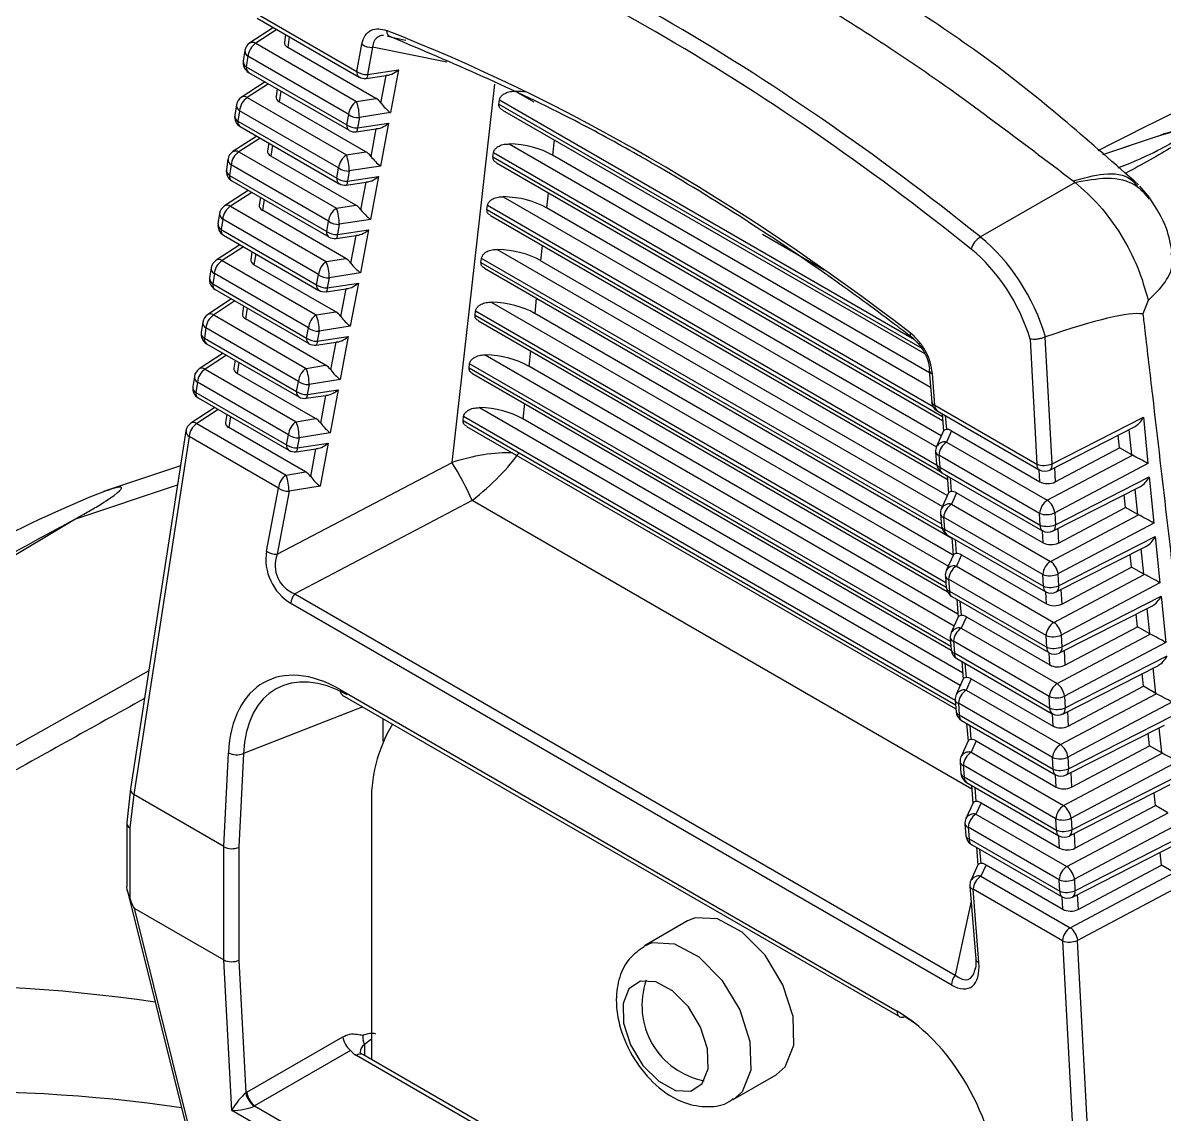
# Model space of a CAD drawing. Extents: x 17.3 to 113.1, y 4.8 to 84.5.
# Drawn here: x 80.384 to 81.413, y 69.403 to 70.386 of the extents above; entities that cross this region are included whole.
import ezdxf

# ---------------------------------------------------------------- set-up
doc = ezdxf.new("R2010")
doc.units = 0
doc.header["$MEASUREMENT"] = 0
doc.layers.add('OBJECT', color=7, linetype='CONTINUOUS')

msp = doc.modelspace()

# ---------------------------------------------------------------- linework, layer by layer
at = {"layer": 'OBJECT'}
for p, q in [((80.593, 70.3955), (80.685, 70.3425)), ((80.5951, 70.3905), (80.687, 70.3374)), ((80.6099, 70.382), (80.5885, 70.3681)), ((80.6129, 70.3802), (80.5939, 70.3678)), ((80.6208, 70.3757), (80.6198, 70.3687)), ((80.6241, 70.3737), (80.6227, 70.3641)), ((80.7146, 70.3737), (80.7128, 70.374)), ((80.7162, 70.3734), (80.7293, 70.3707)), ((80.5841, 70.3612), (80.5826, 70.3518)), ((80.5939, 70.3678), (80.6847, 70.3154)), ((80.7022, 70.3182), (80.6227, 70.3641)), ((80.685, 70.3425), (80.6896, 70.367)), ((80.6992, 70.3642), (80.6946, 70.3397)), ((80.766, 70.3507), (80.6992, 70.3642)), ((80.5869, 70.3561), (80.5854, 70.3466)), ((80.6777, 70.3037), (80.5869, 70.3561)), ((80.5854, 70.3466), (80.6759, 70.2944)), ((80.5875, 70.3416), (80.678, 70.2894)), ((80.6935, 70.3362), (80.7134, 70.3391)), ((80.6946, 70.3397), (80.7225, 70.3438)), ((80.7068, 70.314), (80.7115, 70.3388)), ((80.7225, 70.3438), (80.7153, 70.3053)), ((80.6023, 70.3331), (80.5809, 70.3191)), ((80.6054, 70.3313), (80.5863, 70.3189)), ((80.7708, 69.9901), (80.8094, 70.3309)), ((80.5863, 70.3189), (80.6756, 70.2673)), ((80.6133, 70.3268), (80.6122, 70.3198)), ((80.6166, 70.3248), (80.6151, 70.3152)), ((80.6847, 70.3154), (80.7022, 70.3182)), ((80.8278, 70.3246), (80.8444, 70.315)), ((80.5765, 70.3123), (80.5751, 70.3029)), ((80.6931, 70.2701), (80.6151, 70.3152)), ((80.8131, 70.3129), (80.8135, 70.3166)), ((80.8131, 70.3129), (81.1941, 70.093)), ((81.1877, 70.1006), (80.8135, 70.3166)), ((80.5793, 70.3071), (80.5779, 70.2977)), ((80.5779, 70.2977), (80.6669, 70.2463)), ((80.6686, 70.2556), (80.5793, 70.3071)), ((80.6759, 70.2944), (80.6777, 70.3037)), ((80.6873, 70.3009), (80.6855, 70.2916)), ((80.7153, 70.3053), (80.6873, 70.3009)), ((80.8162, 70.3077), (81.1971, 70.0879)), ((80.5799, 70.2927), (80.669, 70.2413)), ((80.6844, 70.2881), (80.7044, 70.2911)), ((80.6855, 70.2916), (80.7135, 70.2957)), ((80.6978, 70.2659), (80.7024, 70.2908)), ((80.7135, 70.2957), (80.7063, 70.2572)), ((80.5948, 70.2841), (80.5734, 70.2702)), ((80.5979, 70.2824), (80.5787, 70.2699)), ((80.6057, 70.2779), (80.6046, 70.2709)), ((80.8224, 70.2771), (81.202, 70.0579)), ((80.863, 70.2808), (80.8614, 70.267)), ((81.3927, 70.2793), (81.3571, 70.2673)), ((81.4072, 70.2841), (81.3572, 70.2672)), ((81.4072, 70.2841), (81.4125, 70.2864)), ((80.5787, 70.2699), (80.6666, 70.2192)), ((80.609, 70.2759), (80.6075, 70.2662)), ((80.6756, 70.2673), (80.6931, 70.2701)), ((80.8077, 70.2654), (80.8081, 70.269)), ((81.2044, 70.0403), (80.8081, 70.269)), ((81.201, 70.0709), (80.8614, 70.267)), ((80.5689, 70.2633), (80.5675, 70.254)), ((80.5717, 70.2582), (80.5703, 70.2488)), ((80.6596, 70.2075), (80.5717, 70.2582)), ((80.6841, 70.222), (80.6075, 70.2662)), ((80.7063, 70.2572), (80.6782, 70.2528)), ((80.8077, 70.2654), (81.2128, 70.0316)), ((80.8108, 70.2602), (81.213, 70.028)), ((80.5703, 70.2488), (80.6579, 70.1983)), ((80.6669, 70.2463), (80.6686, 70.2556)), ((80.6782, 70.2528), (80.6765, 70.2436)), ((80.6765, 70.2436), (80.7045, 70.2477)), ((80.7045, 70.2477), (80.6972, 70.2091)), ((80.5724, 70.2438), (80.6599, 70.1933)), ((80.6754, 70.2401), (80.6953, 70.243)), ((80.6887, 70.2178), (80.6934, 70.2427)), ((81.3323, 70.2425), (81.247, 70.1933)), ((81.3306, 70.2438), (81.3323, 70.2425)), ((81.3996, 70.2286), (81.3908, 70.239)), ((80.5872, 70.2352), (80.5658, 70.2212)), ((80.5903, 70.2335), (80.5712, 70.221)), ((80.5981, 70.229), (80.597, 70.2219)), ((80.6014, 70.227), (80.5999, 70.2173)), ((80.817, 70.2296), (81.2074, 70.0042)), ((80.8576, 70.2332), (80.856, 70.2195)), ((80.5712, 70.221), (80.6575, 70.1711)), ((80.675, 70.1739), (80.5999, 70.2173)), ((80.6666, 70.2192), (80.6841, 70.222)), ((80.8023, 70.2179), (80.8027, 70.2215)), ((80.8023, 70.2179), (81.2106, 69.9822)), ((81.2076, 69.9878), (80.8027, 70.2215)), ((81.2118, 70.014), (80.856, 70.2195)), ((80.5613, 70.2144), (80.5599, 70.2051)), ((80.5642, 70.2092), (80.5627, 70.1999)), ((80.6505, 70.1594), (80.5642, 70.2092)), ((80.6579, 70.1983), (80.6596, 70.2075)), ((80.6972, 70.2091), (80.6692, 70.2047)), ((80.8054, 70.2127), (81.2172, 69.975)), ((80.5627, 70.1999), (80.6488, 70.1502)), ((80.5648, 70.1949), (80.6509, 70.1452)), ((80.6664, 70.192), (80.6863, 70.195)), ((80.6692, 70.2047), (80.6675, 70.1955)), ((80.6675, 70.1955), (80.6954, 70.1996)), ((80.6797, 70.1697), (80.6844, 70.1947)), ((80.6954, 70.1996), (80.6882, 70.161)), ((81.0506, 70.1959), (81.1063, 70.1638)), ((80.5797, 70.1863), (80.5582, 70.1723)), ((80.5828, 70.1845), (80.5636, 70.172)), ((80.8522, 70.1857), (80.8506, 70.1719)), ((80.5905, 70.18), (80.5894, 70.173)), ((80.5939, 70.1781), (80.5923, 70.1683)), ((80.8116, 70.182), (81.2128, 69.9505)), ((80.5538, 70.1654), (80.5523, 70.1562)), ((80.5636, 70.172), (80.6485, 70.123)), ((80.666, 70.1258), (80.5923, 70.1683)), ((80.6575, 70.1711), (80.675, 70.1739)), ((80.7969, 70.1704), (80.7974, 70.174)), ((80.7969, 70.1704), (81.2124, 69.9306)), ((81.2117, 69.9348), (80.7974, 70.174)), ((80.8001, 70.1652), (81.2214, 69.9219)), ((81.2172, 69.9603), (80.8506, 70.1719)), ((80.5566, 70.1603), (80.5552, 70.151)), ((80.6415, 70.1113), (80.5566, 70.1603)), ((80.6488, 70.1502), (80.6505, 70.1594)), ((80.6601, 70.1566), (80.6584, 70.1475)), ((80.6882, 70.161), (80.6601, 70.1566)), ((80.5552, 70.151), (80.6398, 70.1022)), ((80.5572, 70.146), (80.6418, 70.0972)), ((80.6573, 70.144), (80.6773, 70.1469)), ((80.6584, 70.1475), (80.6864, 70.1516)), ((80.6706, 70.1216), (80.6753, 70.1466)), ((80.6864, 70.1516), (80.6791, 70.1129)), ((80.5722, 70.1374), (80.5506, 70.1233)), ((80.5752, 70.1356), (80.556, 70.1231)), ((80.8062, 70.1345), (81.2182, 69.8967)), ((80.8468, 70.1382), (80.8453, 70.1244)), ((81.3983, 70.1361), (81.3935, 70.1239)), ((80.556, 70.1231), (80.6394, 70.0749)), ((80.583, 70.1311), (80.5819, 70.124)), ((80.5863, 70.1292), (80.5848, 70.1194)), ((80.6485, 70.123), (80.666, 70.1258)), ((80.7916, 70.1229), (80.792, 70.1265)), ((80.7916, 70.1229), (81.2163, 69.8777)), ((81.2159, 69.8817), (80.792, 70.1265)), ((81.2226, 69.9066), (80.8453, 70.1244)), ((80.5462, 70.1165), (80.5448, 70.1073)), ((80.6569, 70.0777), (80.5848, 70.1194)), ((80.6791, 70.1129), (80.6511, 70.1085)), ((80.7947, 70.1177), (81.2171, 69.8738)), ((80.549, 70.1113), (80.5476, 70.1021)), ((80.5476, 70.1021), (80.6307, 70.0541)), ((80.6324, 70.0632), (80.549, 70.1113)), ((80.6398, 70.1022), (80.6415, 70.1113)), ((80.6511, 70.1085), (80.6494, 70.0994)), ((80.6494, 70.0994), (80.6773, 70.1035)), ((80.6773, 70.1035), (80.6701, 70.0648)), ((81.3055, 70.1031), (81.3058, 70.1032)), ((81.3116, 69.989), (81.3055, 70.1031)), ((80.5496, 70.0971), (80.6328, 70.0491)), ((80.6483, 70.0959), (80.6682, 70.0989)), ((80.6616, 70.0735), (80.6663, 70.0986)), ((81.2919, 70.1012), (81.2979, 69.9886)), ((80.5646, 70.0885), (80.543, 70.0744)), ((80.5677, 70.0867), (80.5484, 70.0741)), ((80.5754, 70.0822), (80.5743, 70.0751)), ((80.8008, 70.087), (81.2235, 69.843)), ((80.8414, 70.0907), (80.8399, 70.0769)), ((80.5484, 70.0741), (80.6304, 70.0268)), ((80.5787, 70.0803), (80.5772, 70.0704)), ((80.6394, 70.0749), (80.6569, 70.0777)), ((80.7862, 70.0753), (80.7866, 70.079)), ((80.7862, 70.0753), (81.2204, 69.8246)), ((81.2201, 69.8287), (80.7866, 70.079)), ((81.2268, 69.8535), (80.8399, 70.0769)), ((81.2008, 70.073), (81.2031, 70.0445)), ((80.5386, 70.0675), (80.5372, 70.0584)), ((80.5414, 70.0624), (80.54, 70.0532)), ((80.6234, 70.0151), (80.5414, 70.0624)), ((80.6479, 70.0296), (80.5772, 70.0704)), ((80.6307, 70.0541), (80.6324, 70.0632)), ((80.6701, 70.0648), (80.642, 70.0604)), ((80.7893, 70.0702), (81.2207, 69.8211)), ((81.206, 70.0417), (81.2037, 70.0702)), ((80.54, 70.0532), (80.6217, 70.0061)), ((80.6392, 70.0479), (80.6592, 70.0508)), ((80.642, 70.0604), (80.6403, 70.0514)), ((80.6403, 70.0514), (80.6683, 70.0555)), ((80.6683, 70.0555), (80.661, 70.0167)), ((80.5421, 70.0482), (80.6238, 70.0011)), ((80.6525, 70.0254), (80.6572, 70.0505)), ((80.836, 70.0432), (80.8345, 70.0294)), ((81.206, 70.0417), (81.2979, 69.9886)), ((80.5571, 70.0395), (80.5355, 70.0255)), ((80.5602, 70.0378), (80.5409, 70.0252)), ((80.5678, 70.0333), (80.5667, 70.0261)), ((80.5711, 70.0314), (80.5696, 70.0215)), ((80.7808, 70.0278), (80.7812, 70.0315)), ((81.2243, 69.7757), (80.7812, 70.0315)), ((80.7955, 70.0395), (81.2289, 69.7893)), ((81.208, 70.0367), (81.3, 69.9836)), ((81.2126, 70.034), (81.2138, 70.0184)), ((81.2154, 70.0324), (81.2164, 70.0198)), ((81.3116, 69.989), (81.3939, 70.0308)), ((81.3939, 70.0308), (81.398, 69.9892)), ((80.5409, 70.0252), (80.6213, 69.9787)), ((80.6388, 69.9815), (80.5696, 70.0215)), ((80.6304, 70.0268), (80.6479, 70.0296)), ((80.7808, 70.0278), (81.2246, 69.7716)), ((80.7839, 70.0226), (81.2249, 69.7681)), ((81.231, 69.8005), (80.8345, 70.0294)), ((81.3095, 69.9833), (81.3859, 70.0222)), ((81.3835, 69.9969), (81.3812, 70.0198)), ((80.531, 70.0186), (80.4811, 69.6961)), ((80.5339, 70.0134), (80.4839, 69.6908)), ((80.6143, 69.967), (80.5339, 70.0134)), ((80.6217, 70.0061), (80.6234, 70.0151)), ((80.633, 70.0123), (80.6313, 70.0033)), ((80.661, 70.0167), (80.633, 70.0123)), ((81.2139, 70.0186), (81.2075, 70.0044)), ((81.2211, 70.0186), (81.2165, 70.0084)), ((81.2211, 70.0186), (81.3007, 69.9727)), ((81.3724, 70.0033), (81.3713, 70.0147)), ((80.6302, 69.9998), (80.6501, 70.0027)), ((80.6313, 70.0033), (80.6593, 70.0074)), ((80.6435, 69.9773), (80.6482, 70.0025)), ((80.6593, 70.0074), (80.652, 69.9686)), ((81.2066, 69.9995), (81.2075, 69.9887)), ((81.2165, 70.0084), (81.3073, 69.956)), ((81.3144, 69.9726), (81.3724, 70.0033)), ((81.3835, 69.9969), (81.3724, 70.0033)), ((80.6133, 69.9074), (80.7708, 69.9901)), ((81.3003, 69.9442), (81.2095, 69.9966)), ((81.2095, 69.9966), (81.2104, 69.9859)), ((81.3073, 69.956), (81.384, 69.9966)), ((81.398, 69.9892), (81.314, 69.9446)), ((80.5262, 69.9871), (80.4567, 69.9638)), ((80.6213, 69.9787), (80.6388, 69.9815)), ((81.2104, 69.9859), (81.3009, 69.9336)), ((81.2124, 69.9808), (81.3029, 69.9286)), ((81.3007, 69.9727), (81.3001, 69.9835)), ((81.3137, 69.9855), (81.3144, 69.9726)), ((80.431, 69.9391), (80.5235, 69.97)), ((80.652, 69.9686), (80.6239, 69.9642)), ((81.217, 69.9782), (81.2182, 69.9625)), ((81.2198, 69.9766), (81.2208, 69.9639)), ((81.3125, 69.9284), (81.3912, 69.9684)), ((81.3146, 69.934), (81.3992, 69.9771)), ((81.3992, 69.9771), (81.4034, 69.9354)), ((80.6037, 69.9102), (80.6143, 69.967)), ((80.6239, 69.9642), (80.6133, 69.9074)), ((81.2183, 69.9627), (81.2119, 69.9485)), ((81.2256, 69.9627), (81.2209, 69.9525)), ((81.2256, 69.9627), (81.3036, 69.9177)), ((81.3778, 69.9496), (81.3767, 69.961)), ((81.3888, 69.9432), (81.3866, 69.9661)), ((80.789, 69.9558), (80.629, 69.8718)), ((81.2393, 69.6958), (80.789, 69.9558)), ((81.2209, 69.9525), (81.3102, 69.901)), ((81.3173, 69.9175), (81.3778, 69.9496)), ((81.3888, 69.9432), (81.3778, 69.9496)), ((79.8225, 69.574), (80.431, 69.9391)), ((81.211, 69.9436), (81.2119, 69.9329)), ((81.3032, 69.8892), (81.2139, 69.9408)), ((81.2139, 69.9408), (81.2148, 69.93)), ((81.3009, 69.9336), (81.3003, 69.9442)), ((81.3102, 69.901), (81.3894, 69.9429)), ((81.314, 69.9446), (81.3146, 69.934)), ((81.2148, 69.93), (81.3038, 69.8787)), ((81.3036, 69.9177), (81.303, 69.9286)), ((81.3167, 69.9305), (81.3173, 69.9175)), ((81.4034, 69.9354), (81.3169, 69.8896)), ((81.2169, 69.925), (81.3059, 69.8736)), ((81.2214, 69.9224), (81.2226, 69.9067)), ((81.2242, 69.9208), (81.2252, 69.908)), ((81.3175, 69.879), (81.4046, 69.9234)), ((81.4046, 69.9234), (81.4088, 69.8817)), ((81.2227, 69.9069), (81.2163, 69.8926)), ((81.23, 69.9069), (81.2254, 69.8967)), ((81.23, 69.9069), (81.3066, 69.8627)), ((81.3154, 69.8734), (81.3966, 69.9147)), ((81.3832, 69.8958), (81.382, 69.9073)), ((81.3942, 69.8895), (81.3919, 69.9123)), ((81.2254, 69.8967), (81.3132, 69.846)), ((81.2155, 69.8877), (81.2163, 69.8771)), ((81.3038, 69.8787), (81.3032, 69.8892)), ((81.3132, 69.846), (81.3947, 69.8892)), ((81.3169, 69.8896), (81.3175, 69.879)), ((81.3203, 69.8625), (81.3832, 69.8958)), ((81.3942, 69.8895), (81.3832, 69.8958)), ((81.3062, 69.8342), (81.2184, 69.8849)), ((81.2184, 69.8849), (81.2192, 69.8742)), ((81.4088, 69.8817), (81.3199, 69.8346)), ((80.629, 69.8718), (81.2244, 69.5281)), ((81.2192, 69.8742), (81.3068, 69.8237)), ((81.2213, 69.8692), (81.3088, 69.8187)), ((81.2258, 69.8666), (81.2271, 69.8508)), ((81.3066, 69.8627), (81.306, 69.8736)), ((81.3196, 69.8755), (81.3203, 69.8625)), ((81.3205, 69.8241), (81.41, 69.8696)), ((81.41, 69.8696), (81.4142, 69.828)), ((81.2208, 69.5194), (80.6255, 69.8631)), ((81.2286, 69.865), (81.2296, 69.8522)), ((81.3184, 69.8184), (81.402, 69.861)), ((81.3996, 69.8357), (81.3973, 69.8586)), ((81.2271, 69.851), (81.2207, 69.8368)), ((81.2344, 69.851), (81.2298, 69.8408)), ((81.2344, 69.851), (81.3095, 69.8076)), ((81.3886, 69.8421), (81.3874, 69.8535)), ((81.2298, 69.8408), (81.3161, 69.7909)), ((81.3161, 69.7909), (81.4001, 69.8354)), ((81.3232, 69.8075), (81.3886, 69.8421)), ((81.3996, 69.8357), (81.3886, 69.8421)), ((81.2199, 69.8319), (81.2207, 69.8213)), ((81.3091, 69.7792), (81.2228, 69.829)), ((81.2228, 69.829), (81.2236, 69.8184)), ((81.3068, 69.8237), (81.3062, 69.8342)), ((81.3199, 69.8346), (81.3205, 69.8241)), ((81.4142, 69.828), (81.3228, 69.7795)), ((81.2236, 69.8184), (81.3097, 69.7687)), ((81.3095, 69.8076), (81.3089, 69.8186)), ((81.3225, 69.8205), (81.3232, 69.8075)), ((81.3234, 69.7691), (81.4154, 69.8159)), ((81.2257, 69.8134), (81.3118, 69.7637)), ((81.2302, 69.8108), (81.2315, 69.7949)), ((81.233, 69.8091), (81.2341, 69.7963)), ((81.3213, 69.7634), (81.4074, 69.8072)), ((81.405, 69.782), (81.4027, 69.8049)), ((80.4976, 69.8024), (79.941, 69.4899)), ((81.2316, 69.7951), (81.2251, 69.7809)), ((81.2388, 69.7951), (81.2342, 69.7849)), ((81.2388, 69.7951), (81.3125, 69.7526)), ((81.3939, 69.7884), (81.3928, 69.7998)), ((80.6699, 69.7855), (81.1719, 69.4957)), ((81.2342, 69.7849), (81.3191, 69.7359)), ((81.3262, 69.7525), (81.3939, 69.7884)), ((81.405, 69.782), (81.3939, 69.7884)), ((80.6719, 69.7805), (81.174, 69.4907)), ((81.2243, 69.776), (81.2251, 69.7654)), ((81.3121, 69.7241), (81.2272, 69.7731)), ((81.2272, 69.7731), (81.228, 69.7626)), ((81.3097, 69.7687), (81.3091, 69.7792)), ((81.3191, 69.7359), (81.4055, 69.7817)), ((81.3228, 69.7795), (81.3234, 69.7691)), ((81.4196, 69.7742), (81.3258, 69.7245)), ((80.6904, 69.7698), (80.5828, 69.7277)), ((81.228, 69.7626), (81.3126, 69.7137)), ((81.3125, 69.7526), (81.3119, 69.7636)), ((81.3255, 69.7656), (81.3262, 69.7525)), ((80.7089, 69.7386), (80.7089, 69.7592)), ((81.2301, 69.7576), (81.3147, 69.7087)), ((81.2346, 69.7549), (81.2359, 69.739)), ((81.2374, 69.7533), (81.2385, 69.7404)), ((81.3242, 69.7085), (81.4128, 69.7535)), ((81.3263, 69.7141), (81.4208, 69.7622)), ((81.3993, 69.7346), (81.3982, 69.7461)), ((81.4104, 69.7283), (81.4081, 69.7511)), ((81.236, 69.7392), (81.2296, 69.725)), ((81.2432, 69.7393), (81.2386, 69.729)), ((81.2432, 69.7393), (81.3154, 69.6976)), ((81.3291, 69.6974), (81.3993, 69.7346)), ((81.4104, 69.7283), (81.3993, 69.7346)), ((80.5652, 69.6439), (80.5693, 69.7285)), ((80.5828, 69.7277), (80.5787, 69.6433)), ((81.2386, 69.729), (81.322, 69.6809)), ((81.3126, 69.7137), (81.3121, 69.7241)), ((81.322, 69.6809), (81.4109, 69.728)), ((81.3258, 69.7245), (81.3263, 69.7141)), ((81.2287, 69.7201), (81.2295, 69.7096)), ((81.315, 69.6691), (81.2316, 69.7173)), ((81.2316, 69.7173), (81.2324, 69.7068)), ((81.425, 69.7205), (81.3287, 69.6695)), ((81.2324, 69.7068), (81.3156, 69.6588)), ((81.2345, 69.7017), (81.3177, 69.6537)), ((81.3154, 69.6976), (81.3148, 69.7087)), ((81.3284, 69.7106), (81.3291, 69.6974)), ((81.3293, 69.6591), (81.4262, 69.7084)), ((80.4811, 69.6959), (80.4776, 69.6656)), ((80.4839, 69.6908), (80.4805, 69.6608)), ((80.5652, 69.6439), (80.4839, 69.6908)), ((81.239, 69.6991), (81.2403, 69.6832)), ((81.2419, 69.6975), (81.2429, 69.6845)), ((81.3272, 69.6535), (81.4181, 69.6998)), ((81.4047, 69.6809), (81.4036, 69.6924)), ((81.2404, 69.6834), (81.234, 69.6692)), ((81.2476, 69.6834), (81.243, 69.6732)), ((81.2476, 69.6834), (81.3184, 69.6426)), ((81.3321, 69.6424), (81.4047, 69.6809)), ((81.4158, 69.6745), (81.4047, 69.6809)), ((80.6982, 69.6794), (80.6982, 69.452)), ((81.243, 69.6732), (81.325, 69.6259)), ((81.325, 69.6259), (81.4163, 69.6743)), ((80.4776, 69.6652), (80.4776, 69.6079)), ((80.4805, 69.6608), (80.4805, 69.5975)), ((81.2331, 69.6642), (81.2339, 69.6538)), ((81.318, 69.6141), (81.236, 69.6614)), ((81.236, 69.6614), (81.2369, 69.6509)), ((81.3156, 69.6588), (81.315, 69.6691)), ((81.3287, 69.6695), (81.3293, 69.6591)), ((81.4303, 69.6668), (81.3317, 69.6145)), ((81.2369, 69.6509), (81.3185, 69.6038)), ((81.3184, 69.6426), (81.3178, 69.6537)), ((81.3314, 69.6556), (81.3321, 69.6424)), ((81.3322, 69.6042), (81.4315, 69.6547)), ((80.5652, 69.6439), (80.5652, 69.6439)), ((80.5652, 69.5418), (80.5652, 69.6439)), ((80.5787, 69.6433), (80.5787, 69.5417)), ((81.2389, 69.6459), (81.3206, 69.5988)), ((81.2435, 69.6433), (81.2447, 69.6273)), ((81.2463, 69.6417), (81.2473, 69.6287)), ((81.3301, 69.5985), (81.4235, 69.646)), ((81.4101, 69.6272), (81.409, 69.6386)), ((81.2448, 69.6275), (81.2384, 69.6133)), ((81.2521, 69.6275), (81.2474, 69.6173)), ((81.2521, 69.6275), (81.3213, 69.5875)), ((81.3279, 69.5708), (81.4217, 69.6205)), ((81.335, 69.5874), (81.4101, 69.6272)), ((81.4211, 69.6208), (81.4101, 69.6272)), ((81.2375, 69.6084), (81.2428, 69.5424)), ((81.2474, 69.6173), (81.3279, 69.5708)), ((81.3185, 69.6038), (81.318, 69.6141)), ((81.3317, 69.6145), (81.3322, 69.6042)), ((81.4357, 69.613), (81.3346, 69.5594)), ((80.478, 69.6051), (80.5471, 69.3289)), ((81.2457, 69.5396), (81.2404, 69.6055)), ((81.3209, 69.5591), (81.2404, 69.6055)), ((81.3213, 69.5875), (81.3207, 69.5987)), ((81.3343, 69.6007), (81.335, 69.5874)), ((80.4843, 69.5886), (80.5493, 69.3284)), ((80.4843, 69.5886), (80.5652, 69.5418)), ((81.2386, 69.5947), (81.2244, 69.5281)), ((80.9831, 69.577), (80.9443, 69.5545)), ((81.3209, 69.5591), (81.3404, 69.1964)), ((81.354, 69.197), (81.3346, 69.5594)), ((80.5723, 69.4062), (80.5652, 69.5418)), ((80.5652, 69.5418), (80.5652, 69.5418)), ((80.5787, 69.5417), (80.585, 69.4221)), ((81.2427, 69.5425), (81.2428, 69.5424)), ((80.5858, 69.4226), (80.6724, 69.4725)), ((80.6982, 69.4704), (80.6918, 69.4656)), ((80.6918, 69.4656), (80.6918, 69.4557)), ((80.6794, 69.4603), (80.5929, 69.4104)), ((81.257, 69.1253), (80.6847, 69.4557)), ((81.2568, 69.1296), (80.6903, 69.4566)), ((81.0242, 69.416), (81.0631, 69.4384)), ((81.265, 69.0063), (80.5723, 69.4062)), ((80.5929, 69.4104), (81.2573, 69.0268))]:
    msp.add_line(p, q, dxfattribs=at)
at = {"layer": 'OBJECT', "flags": 128}
for points in [[(80.6946, 70.3397), (80.6945, 70.3384), (80.6943, 70.3374), (80.694, 70.3367), (80.6937, 70.3363), (80.6935, 70.3362)], [(80.6855, 70.2916), (80.6854, 70.2904), (80.6852, 70.2894), (80.685, 70.2886), (80.6847, 70.2882), (80.6844, 70.2881)], [(80.6765, 70.2436), (80.6764, 70.2423), (80.6762, 70.2413), (80.6759, 70.2406), (80.6756, 70.2402), (80.6754, 70.2401)], [(80.6675, 70.1955), (80.6673, 70.1943), (80.6672, 70.1933), (80.6669, 70.1925), (80.6666, 70.1921), (80.6664, 70.192)], [(80.6584, 70.1475), (80.6583, 70.1462), (80.6581, 70.1452), (80.6579, 70.1445), (80.6575, 70.1441), (80.6573, 70.144)], [(81.1838, 70.1068), (81.1837, 70.1057), (81.1837, 70.1048), (81.1838, 70.104), (81.1841, 70.1033), (81.1845, 70.1027), (81.185, 70.1023), (81.1856, 70.102), (81.1864, 70.1019)], [(80.6494, 70.0994), (80.6493, 70.0981), (80.6491, 70.0971), (80.6488, 70.0964), (80.6485, 70.096), (80.6483, 70.0959)], [(80.6403, 70.0514), (80.6402, 70.0501), (80.64, 70.0491), (80.6398, 70.0484), (80.6395, 70.048), (80.6392, 70.0479)], [(80.6313, 70.0033), (80.6312, 70.002), (80.631, 70.001), (80.6307, 70.0003), (80.6304, 69.9999), (80.6302, 69.9998)], [(81.0691, 69.5193), (81.0529, 69.5461), (81.0323, 69.5669), (81.0102, 69.5788), (80.9901, 69.5798), (80.9831, 69.577)], [(80.9439, 69.5543), (80.9512, 69.5574), (80.9713, 69.5563), (80.9934, 69.5445), (81.014, 69.5236), (81.0302, 69.4969)], [(80.9318, 69.4652), (80.9429, 69.4468), (80.9571, 69.4325), (80.9722, 69.4243), (80.986, 69.4236), (80.9964, 69.4305), (81.0017, 69.4438), (81.0012, 69.4616), (80.9949, 69.4812), (80.9838, 69.4995), (80.9696, 69.5139), (80.9544, 69.522), (80.9406, 69.5228), (80.9303, 69.5159), (80.925, 69.5026), (80.9255, 69.4848), (80.9318, 69.4652)], [(81.0631, 69.4384), (81.0712, 69.4456), (81.079, 69.465), (81.0782, 69.4909), (81.0691, 69.5193)], [(81.0302, 69.4969), (81.0393, 69.4684), (81.0401, 69.4425), (81.0323, 69.4231), (81.0245, 69.4161)]]:
    msp.add_lwpolyline(points, dxfattribs=at)
at = {"layer": 'OBJECT'}
for centre, radius, start, end in [((80.7175, 70.379), 0.0058, 177.1825, 257.0943), ((80.594, 70.3597), 0.01, 123.0601, 171.1981), ((80.5898, 70.361), 0.00568, 177.326, 239.8562), ((80.6024, 70.3548), 0.0155, 123.0497, 175.4936), ((80.591, 70.3633), 0.00535, 57.0463, 117.6146), ((80.6983, 70.379), 0.0149, 234.3129, 273.5548), ((80.5925, 70.3503), 0.01, 171.1981, 240.0027), ((80.5883, 70.3515), 0.00568, 177.3303, 239.8522), ((80.5904, 70.3457), 0.00502, 169.6386, 235.0603), ((80.6899, 70.3415), 0.00502, 169.6391, 235.0598), ((80.6937, 70.3545), 0.0149, 234.3141, 273.5546), ((80.692, 70.3461), 0.01, 240.0027, 278.3512), ((80.5864, 70.3108), 0.01, 123.0601, 171.1981), ((80.5948, 70.3059), 0.0155, 123.0506, 175.4927), ((80.5834, 70.3144), 0.00535, 57.0421, 117.6174), ((80.5822, 70.312), 0.00568, 177.328, 239.8542), ((80.6931, 70.3024), 0.0155, 123.0497, 175.4936), ((80.6479, 70.3013), 0.0394, 359.3475, 20.9595), ((80.5849, 70.3014), 0.01, 171.1981, 240.0027), ((80.5807, 70.3026), 0.00568, 177.3287, 239.8535), ((80.5828, 70.2968), 0.00502, 169.6402, 235.0587), ((80.6864, 70.3157), 0.0149, 234.3132, 273.5545), ((80.6846, 70.3065), 0.0149, 234.3139, 273.5545), ((80.681, 70.2936), 0.00517, 170.6982, 234.0007), ((80.683, 70.298), 0.01, 240.0027, 278.3512), ((80.5788, 70.2618), 0.01, 123.0601, 171.1981), ((80.5872, 70.2569), 0.0155, 123.0501, 175.4937), ((80.5758, 70.2654), 0.00535, 57.0427, 117.6172), ((80.6841, 70.2543), 0.0155, 123.0506, 175.4927), ((80.6388, 70.2532), 0.0394, 359.3491, 20.9588), ((80.5746, 70.2631), 0.00568, 177.3256, 239.8568), ((80.5774, 70.2525), 0.01, 171.1981, 240.0027), ((80.5732, 70.2537), 0.00568, 177.328, 239.8544), ((80.5752, 70.2479), 0.00502, 169.6389, 235.06), ((80.672, 70.2455), 0.00517, 170.6995, 233.9994), ((80.6756, 70.2584), 0.0149, 234.3143, 273.5545), ((80.6773, 70.2676), 0.0149, 234.3133, 273.5554), ((80.674, 70.25), 0.01, 240.0027, 278.3512), ((80.5712, 70.2129), 0.01, 123.0601, 171.1981), ((80.5796, 70.208), 0.0155, 123.0502, 175.493), ((80.5683, 70.2165), 0.00535, 57.0442, 117.6167), ((80.675, 70.2062), 0.0155, 123.0501, 175.4937), ((80.6298, 70.2051), 0.0394, 359.3468, 20.9611), ((80.5698, 70.2036), 0.01, 171.1981, 240.0027), ((80.5656, 70.2048), 0.00568, 177.3281, 239.8541), ((80.567, 70.2141), 0.00568, 177.3278, 239.8546), ((80.6683, 70.2195), 0.0149, 234.3131, 273.5547), ((80.5677, 70.199), 0.00502, 169.6391, 235.0598), ((80.6629, 70.1975), 0.00517, 170.6983, 234.0006), ((80.6665, 70.2104), 0.0149, 234.3138, 273.5548), ((80.6649, 70.2019), 0.01, 240.0027, 278.3512), ((81.2566, 70.1773), 0.0186, 120.9855, 164.3733), ((80.5637, 70.1639), 0.01, 123.0601, 171.1981), ((80.5594, 70.1652), 0.00568, 177.3232, 239.8592), ((80.572, 70.1591), 0.0155, 123.05, 175.4937), ((80.5607, 70.1676), 0.00535, 57.0425, 117.6172), ((80.666, 70.1581), 0.0155, 123.0502, 175.493), ((80.6207, 70.157), 0.0394, 359.3491, 20.9588), ((80.5622, 70.1547), 0.01, 171.1981, 240.0027), ((80.558, 70.1559), 0.00568, 177.3279, 239.8544), ((80.6592, 70.1714), 0.0149, 234.3126, 273.5559), ((80.5601, 70.1501), 0.00502, 169.639, 235.0599), ((80.6539, 70.1494), 0.00517, 170.6984, 234.0005), ((80.6575, 70.1623), 0.0149, 234.314, 273.5547), ((80.6559, 70.1539), 0.01, 240.0027, 278.3512), ((80.5561, 70.115), 0.01, 123.0601, 171.1981), ((80.5645, 70.1101), 0.0155, 123.0495, 175.4938), ((80.5531, 70.1186), 0.00535, 57.0446, 117.6163), ((80.6569, 70.11), 0.0155, 123.05, 175.4937), ((80.6117, 70.1089), 0.0394, 359.3476, 20.9603), ((80.5519, 70.1162), 0.00568, 177.3254, 239.8569), ((80.5546, 70.1058), 0.01, 171.1981, 240.0027), ((80.5504, 70.107), 0.00568, 177.3279, 239.8545), ((80.5525, 70.1012), 0.00502, 169.6393, 235.0596), ((80.6449, 70.1013), 0.00517, 170.6984, 234.0005), ((80.6485, 70.1143), 0.0149, 234.3141, 273.5546), ((80.6502, 70.1233), 0.0149, 234.313, 273.5547), ((80.6468, 70.1058), 0.01, 240.0027, 278.3512), ((80.5485, 70.066), 0.01, 123.0601, 171.1981), ((80.5569, 70.0612), 0.0155, 123.0506, 175.4926), ((80.5455, 70.0697), 0.00535, 57.0435, 117.6158), ((80.6479, 70.0619), 0.0155, 123.0495, 175.4938), ((80.6026, 70.0608), 0.0394, 359.3476, 20.9594), ((81.2031, 70.0732), 0.00232, 147.6805, 183.7253), ((81.2046, 70.074), 0.00391, 194.0473, 256.9445), ((80.5443, 70.0673), 0.00568, 177.3279, 239.8545), ((80.6411, 70.0752), 0.0149, 234.3131, 273.5545), ((80.5471, 70.0569), 0.01, 171.1981, 240.0027), ((80.5429, 70.0581), 0.00568, 177.3279, 239.8545), ((80.5449, 70.0523), 0.00502, 169.6391, 235.0599), ((80.6394, 70.0662), 0.0149, 234.314, 273.5547), ((80.6358, 70.0533), 0.00517, 170.6987, 234.0002), ((80.6378, 70.0578), 0.01, 240.0027, 278.3512), ((81.213, 70.0453), 0.01, 184.5197, 240.0027), ((81.2069, 70.0455), 0.00391, 194.0465, 256.9447), ((81.2111, 70.0409), 0.00517, 170.6985, 234.0004), ((80.5409, 70.0171), 0.01, 123.0601, 171.1981), ((80.5493, 70.0122), 0.0155, 123.0495, 175.4937), ((80.5379, 70.0209), 0.00522, 56.2059, 118.4548), ((80.6388, 70.0138), 0.0155, 123.0506, 175.4926), ((80.5936, 70.0127), 0.0394, 359.3484, 20.9595), ((80.5366, 70.0183), 0.00554, 176.4268, 240.7555), ((80.6321, 70.0272), 0.0149, 234.314, 273.5546), ((80.6268, 70.0052), 0.00517, 170.6985, 234.0004), ((80.6304, 70.0182), 0.0149, 234.314, 273.5546), ((80.6288, 70.0097), 0.01, 240.0027, 278.3512), ((81.2166, 70.0003), 0.01, 155.6929, 184.5197), ((81.2104, 70.0004), 0.00391, 194.0475, 256.9438), ((81.2147, 70.0004), 0.00822, 76.8699, 150.9514), ((81.225, 69.9954), 0.0155, 123.0497, 175.4936), ((80.5533, 69.8526), 0.2573, 23.6451, 32.3099), ((81.3043, 70.0059), 0.0185, 249.8063, 293.3705), ((81.3063, 69.9877), 0.00546, 306.0654, 13.0549), ((80.6298, 69.9657), 0.0155, 123.0495, 175.4937), ((80.5845, 69.9646), 0.0394, 359.3473, 20.9595), ((81.2174, 69.9895), 0.01, 184.5197, 240.0027), ((81.2113, 69.9897), 0.00391, 194.0467, 256.9451), ((81.2153, 69.985), 0.00502, 169.6386, 235.0603), ((81.303, 69.9878), 0.00517, 170.6985, 234.0004), ((81.305, 69.9922), 0.01, 240.0027, 296.9627), ((80.8936, 68.8773), 1.171, 112.1976, 118.61), ((80.623, 69.9791), 0.0149, 234.3131, 273.5546), ((81.221, 69.9444), 0.01, 155.6929, 184.5197), ((81.2191, 69.9445), 0.00822, 76.87, 150.9509), ((81.2294, 69.9395), 0.0155, 123.0506, 175.4927), ((81.3158, 69.943), 0.0155, 123.0497, 175.4936), ((81.2977, 69.9427), 0.0165, 6.7644, 54.145), ((81.2148, 69.9446), 0.00391, 194.047, 256.9447), ((81.3067, 69.9616), 0.0185, 249.8048, 293.3718), ((81.2219, 69.9337), 0.01, 184.5197, 240.0027), ((81.2157, 69.9338), 0.00391, 194.048, 256.9435), ((81.2197, 69.9291), 0.00502, 169.6402, 235.0587), ((81.306, 69.9328), 0.00517, 170.6982, 234.0007), ((81.3072, 69.951), 0.0185, 249.8056, 293.3713), ((81.3079, 69.9373), 0.01, 240.0027, 296.9627), ((81.3095, 69.9327), 0.00527, 304.6939, 14.4266), ((80.6123, 69.9223), 0.0149, 234.3132, 273.5554), ((81.2235, 69.8887), 0.00822, 76.8689, 150.9521), ((81.2338, 69.8837), 0.0155, 123.0501, 175.4937), ((81.3187, 69.888), 0.0155, 123.0506, 175.4927), ((81.3006, 69.8876), 0.0165, 6.765, 54.1454), ((81.2254, 69.8885), 0.01, 155.6929, 184.5197), ((81.2192, 69.8887), 0.00391, 194.0446, 256.947), ((81.3096, 69.9065), 0.0185, 249.8054, 293.3714), ((81.2263, 69.8779), 0.01, 184.5197, 240.0027), ((81.2201, 69.878), 0.00391, 194.047, 256.9448), ((81.3089, 69.8778), 0.00517, 170.6995, 233.9994), ((81.3102, 69.896), 0.0185, 249.8052, 293.3717), ((81.3124, 69.8777), 0.00527, 304.6943, 14.4262), ((80.6411, 69.8618), 0.0156, 140.4501, 175.3204), ((81.2241, 69.8733), 0.00502, 169.6389, 235.06), ((81.3109, 69.8823), 0.01, 240.0027, 296.9627), ((81.3216, 69.833), 0.0155, 123.0501, 175.4937), ((81.3036, 69.8326), 0.0165, 6.7645, 54.146), ((81.2298, 69.8327), 0.01, 155.6929, 184.5197), ((81.2279, 69.8328), 0.00822, 76.87, 150.9511), ((81.2382, 69.8278), 0.0155, 123.0502, 175.493), ((81.2237, 69.8328), 0.00391, 194.0467, 256.945), ((81.3126, 69.8515), 0.0185, 249.8048, 293.3714), ((81.2307, 69.822), 0.01, 184.5197, 240.0027), ((81.2245, 69.8222), 0.00391, 194.0473, 256.9443), ((81.2286, 69.8175), 0.00502, 169.6391, 235.0598), ((81.3119, 69.8228), 0.00517, 170.6983, 234.0006), ((81.3131, 69.841), 0.0185, 249.8051, 293.3717), ((81.3138, 69.8273), 0.01, 240.0027, 296.9627), ((81.3154, 69.8227), 0.00527, 304.6943, 14.4262), ((80.6749, 69.7846), 0.00506, 169.9874, 234.709), ((81.2323, 69.7769), 0.00822, 76.8697, 150.9514), ((81.2427, 69.7719), 0.0155, 123.05, 175.4937), ((81.3246, 69.7779), 0.0155, 123.0502, 175.493), ((81.3065, 69.7776), 0.0164, 6.7635, 54.146), ((81.2343, 69.7768), 0.01, 155.6929, 184.5197), ((81.2281, 69.7769), 0.00391, 194.0412, 256.9505), ((81.3155, 69.7965), 0.0185, 249.8053, 293.3709), ((81.2351, 69.7662), 0.01, 184.5197, 240.0027), ((81.2289, 69.7664), 0.00391, 194.0479, 256.9438), ((81.233, 69.7617), 0.00502, 169.639, 235.0599), ((81.3148, 69.7679), 0.00517, 170.6984, 234.0005), ((81.3161, 69.786), 0.0185, 249.8052, 293.3716), ((81.3168, 69.7724), 0.01, 240.0027, 296.9627), ((81.3183, 69.7678), 0.00527, 304.6941, 14.4263), ((80.8325, 69.6853), 0.1344, 149.0903, 182.535), ((81.3275, 69.7229), 0.0155, 123.05, 175.4937), ((81.3095, 69.7226), 0.0165, 6.7653, 54.1453), ((80.5769, 69.7429), 0.0163, 242.1938, 291.217), ((81.2387, 69.7209), 0.01, 155.6929, 184.5197), ((81.2367, 69.721), 0.00822, 76.8702, 150.9509), ((81.2471, 69.716), 0.0155, 123.0495, 175.4938), ((81.3185, 69.7415), 0.0185, 249.8047, 293.3715), ((81.2325, 69.7211), 0.00391, 194.0469, 256.9447), ((81.319, 69.7311), 0.0185, 249.8053, 293.3715), ((81.3177, 69.7129), 0.00517, 170.6984, 234.0005), ((81.3212, 69.7128), 0.00527, 304.6946, 14.4254), ((81.2395, 69.7104), 0.01, 184.5197, 240.0027), ((81.2333, 69.7106), 0.00391, 194.0469, 256.9446), ((81.2374, 69.7059), 0.00502, 169.6393, 235.0596), ((81.3197, 69.7174), 0.01, 240.0027, 296.9627), ((81.3305, 69.6679), 0.0155, 123.0495, 175.4938), ((81.3124, 69.6675), 0.0164, 6.7636, 54.146), ((81.2412, 69.6652), 0.00822, 76.8696, 150.9515), ((81.2515, 69.6602), 0.0155, 123.0506, 175.4926), ((81.2431, 69.665), 0.01, 155.6929, 184.5197), ((81.2369, 69.6652), 0.00391, 194.0471, 256.9446), ((81.3214, 69.6864), 0.0185, 249.8047, 293.3715), ((81.2439, 69.6546), 0.01, 184.5197, 240.0027), ((81.2377, 69.6547), 0.00391, 194.0471, 256.9447), ((81.2418, 69.65), 0.00502, 169.6391, 235.0599), ((81.3207, 69.6579), 0.00517, 170.6987, 234.0002), ((81.322, 69.6761), 0.0185, 249.8052, 293.3715), ((81.3227, 69.6624), 0.01, 240.0027, 296.9627), ((81.3242, 69.6578), 0.00527, 304.6945, 14.4255), ((81.3334, 69.6129), 0.0155, 123.0506, 175.4926), ((81.3153, 69.6125), 0.0165, 6.7653, 54.1453), ((81.2475, 69.6092), 0.01, 155.6929, 184.5197), ((81.2413, 69.6093), 0.00391, 194.0468, 256.9447), ((81.2456, 69.6093), 0.00822, 76.8702, 150.9509), ((81.2559, 69.6043), 0.0155, 123.0495, 175.4937), ((81.3244, 69.6314), 0.0185, 249.8052, 293.3715), ((81.3249, 69.6211), 0.0185, 249.8052, 293.3715), ((81.3236, 69.603), 0.00517, 170.6985, 234.0004), ((81.3256, 69.6074), 0.01, 240.0027, 296.9627), ((81.3271, 69.6029), 0.00527, 304.694, 14.426), ((81.3364, 69.5578), 0.0155, 123.0495, 175.4937), ((81.3183, 69.5575), 0.0165, 6.7642, 54.1453), ((81.3273, 69.5764), 0.0185, 249.8047, 293.3715), ((81.2465, 69.5434), 0.00391, 194.0471, 256.9445), ((81.2364, 69.5182), 0.0156, 140.4501, 175.3204), ((80.2945, 68.0954), 1.4237, 81.5644, 103.1552), ((81.0109, 69.5007), 0.0689, 160.7331, 259.2615), ((81.1769, 69.4948), 0.00506, 169.9874, 234.709), ((81.176, 69.4948), 0.00463, 243.9462, 300.5061), ((80.6906, 69.4749), 0.0184, 187.475, 232.525), ((80.7042, 69.4721), 0.0137, 171.4833, 190.459), ((80.6799, 69.4645), 0.012, 5.4296, 25.1023), ((80.6882, 69.4519), 0.00516, 65.4924, 132.3571), ((80.3272, 68.034), 1.3891, 81.7241, 102.2728), ((80.6043, 69.4258), 0.0197, 190.9946, 232.7874), ((80.6041, 69.425), 0.0184, 187.475, 232.525)]:
    msp.add_arc(centre, radius, start, end, dxfattribs=at)
for centre, major_axis, ratio, start_param, end_param in [((80.8772, 68.5049), (-1.0308, 2.0018), 0.606843, 5.345286, 5.708794), ((80.8701, 68.5012), (-1.0257, 1.9932), 0.60697, 5.34543, 5.708938), ((80.8677, 68.4458), (-0.9928, 1.9312), 0.606953, 5.373172, 5.682201), ((80.6298, 70.3682), (0.0101, 0), 0.578066, 3.050581, 3.924247), ((80.72, 70.3502), (0.0105, 0.0101), 0.443807, 3.478651, 4.533063), ((80.6222, 70.3193), (0.0101, 0), 0.578066, 3.050581, 3.924247), ((80.7016, 70.31), (-0.00622, 0.00869), 0.616507, 4.729209, 5.346942), ((80.8243, 70.2896), (0.0603, 0.0001), 0.581691, 1.339752, 1.512931), ((80.7128, 70.3117), (-0.00839, 0.00863), 0.259031, 1.074207, 2.128618), ((80.711, 70.3021), (0.0105, 0.0101), 0.443807, 3.478651, 4.533063), ((80.8189, 70.2421), (0.0603, 0.0001), 0.581691, 0.788, 1.512931), ((80.6146, 70.2704), (0.0101, 0), 0.578066, 3.050581, 3.924247), ((80.6925, 70.2619), (-0.00622, 0.00869), 0.616507, 4.729209, 5.346942), ((80.7037, 70.2637), (-0.00839, 0.00863), 0.259031, 1.074207, 2.128618), ((80.7019, 70.2541), (0.0105, 0.0101), 0.443807, 3.478651, 4.533063), ((80.8135, 70.1946), (0.0603, 0.0001), 0.581691, 0.788, 1.512931), ((80.6071, 70.2214), (0.0101, 0), 0.578066, 3.050581, 3.924247), ((80.6835, 70.2138), (-0.00622, 0.00869), 0.616507, 4.729209, 5.346942), ((80.6947, 70.2156), (-0.00839, 0.00863), 0.259031, 1.074207, 2.128618), ((80.6929, 70.206), (0.0105, 0.0101), 0.443807, 3.478651, 4.533063), ((81.2277, 70.1034), (-0.0554, 0.1065), 0.604579, 4.406135, 5.342756), ((80.8082, 70.147), (0.0603, 0.0001), 0.581691, 0.788, 1.512931), ((81.2206, 70.0998), (-0.0504, 0.0979), 0.60697, 4.423896, 5.34543), ((80.5995, 70.1725), (0.0101, 0), 0.578066, 3.050581, 3.924247), ((80.6744, 70.1657), (-0.00622, 0.00869), 0.616507, 4.729209, 5.346942), ((80.6856, 70.1675), (-0.00839, 0.00863), 0.259031, 1.074207, 2.128618), ((80.6838, 70.158), (0.0105, 0.0101), 0.443807, 3.478651, 4.533063), ((80.8028, 70.0995), (0.0603, 0.0001), 0.581691, 0.788, 1.512931), ((80.5919, 70.1235), (0.0101, 0), 0.578066, 3.050581, 3.924247), ((80.6654, 70.1176), (-0.00622, 0.00869), 0.616507, 4.729209, 5.346942), ((79.6979, 69.2203), (1.7027, 0.8999), 0.049905, 0.068837, 0.30995), ((80.6766, 70.1194), (-0.00839, 0.00863), 0.259031, 1.074207, 2.128618), ((80.6748, 70.1099), (0.0105, 0.0101), 0.443807, 3.478651, 4.533063), ((80.7974, 70.052), (0.0603, 0.0001), 0.581691, 0.788, 1.512931), ((80.5843, 70.0746), (0.0101, 0), 0.578066, 3.050581, 3.924247), ((80.6563, 70.0695), (-0.00622, 0.00869), 0.616507, 4.729209, 5.346942), ((80.6675, 70.0713), (-0.00839, 0.00863), 0.259031, 1.074207, 2.128618), ((80.6658, 70.0619), (0.0105, 0.0101), 0.443807, 3.478651, 4.533063), ((80.792, 70.0045), (0.0603, 0.0001), 0.581691, 0.788, 1.512931), ((81.3872, 70.0341), (0.0067, 0.0123), 0.526975, 3.797917, 4.735053), ((80.5767, 70.0256), (0.0101, 0), 0.578066, 3.050581, 3.924247), ((80.6473, 70.0214), (-0.00622, 0.00869), 0.616507, 4.729209, 5.346942), ((80.6585, 70.0232), (-0.00839, 0.00863), 0.259031, 1.074207, 2.128618), ((81.224, 70.0166), (0.0101, -0.0018), 0.278097, 2.464366, 3.212944), ((81.221, 70.0101), (-0.00628, 0.00905), 0.580609, 5.394404, 6.012137), ((80.6567, 70.0138), (0.0105, 0.0101), 0.443807, 3.478651, 4.533063), ((80.7886, 69.974), (0.0617, 0.0151), 0.320651, 0.858596, 1.783902), ((80.7886, 69.974), (0.0478, 0.0415), 0.225659, 4.528407, 5.575605), ((81.3905, 70.0011), (0.01, 0), 0.582929, 3.93067, 4.00077), ((81.3914, 69.9924), (0.0106, -0.0057), 0.026892, 0.909875, 2.358211), ((80.6382, 69.9733), (-0.00622, 0.00869), 0.616507, 4.729209, 5.346942), ((80.6494, 69.9751), (-0.00839, 0.00863), 0.259031, 1.074207, 2.128618), ((81.3077, 69.9769), (0.01, 0), 0.586595, 3.931599, 5.443681), ((81.3926, 69.9804), (0.0067, 0.0123), 0.526975, 3.797917, 4.735053), ((81.2284, 69.9608), (0.0101, -0.0018), 0.278097, 2.464366, 3.212944), ((81.2254, 69.9542), (-0.00628, 0.00905), 0.580609, 5.394404, 6.012137), ((81.3959, 69.9474), (0.01, 0), 0.582929, 3.93067, 4.00077), ((81.3968, 69.9387), (0.0106, -0.0057), 0.026892, 0.909875, 2.358211), ((81.3106, 69.9219), (0.01, 0), 0.586595, 3.931599, 5.443681), ((81.398, 69.9266), (0.0067, 0.0123), 0.526975, 3.797917, 4.735053), ((80.6377, 69.8971), (-0.0178, 0.0358), 0.831447, 0.834462, 2.245988), ((80.6447, 69.9007), (0.0298, 0.0169), 0.875287, 2.349669, 3.761195), ((81.2328, 69.9049), (0.0101, -0.0018), 0.278097, 2.464366, 3.212944), ((81.2299, 69.8983), (-0.00628, 0.00905), 0.580609, 5.394404, 6.012137), ((81.4013, 69.8936), (0.01, 0), 0.582929, 3.93067, 4.00077), ((81.4022, 69.885), (0.0106, -0.0057), 0.026892, 0.909875, 2.358211), ((81.4034, 69.8729), (0.0067, 0.0123), 0.526975, 3.797917, 4.735053), ((81.3136, 69.8669), (0.01, 0), 0.586595, 3.931599, 5.443681), ((81.2372, 69.849), (0.0101, -0.0018), 0.278097, 2.464366, 3.212944), ((81.2343, 69.8425), (-0.00628, 0.00905), 0.580609, 5.394404, 6.012137), ((81.4067, 69.8399), (0.01, 0), 0.582929, 3.93067, 4.00077), ((81.4075, 69.8312), (0.0106, -0.0057), 0.026892, 0.909875, 2.358211), ((80.6651, 69.6723), (-0.0625, 0.1202), 0.605304, 5.523565, 7.086765), ((81.4088, 69.8192), (0.0067, 0.0123), 0.526975, 3.797917, 4.735053), ((80.6722, 69.6759), (-0.0589, 0.1108), 0.607467, 5.51781, 7.08101), ((81.3165, 69.8118), (0.01, 0), 0.586595, 3.931599, 5.443681), ((81.2416, 69.7931), (0.0101, -0.0018), 0.278097, 2.464366, 3.212944), ((81.2387, 69.7866), (-0.00628, 0.00905), 0.580609, 5.394404, 6.012137), ((81.4121, 69.7862), (0.01, 0), 0.582929, 3.93067, 4.00077), ((81.4129, 69.7775), (0.0106, -0.0057), 0.026892, 0.909875, 2.358211), ((81.3195, 69.7568), (0.01, 0), 0.586595, 3.931599, 5.443681), ((81.2461, 69.7373), (0.0101, -0.0018), 0.278097, 2.464366, 3.212944), ((81.2431, 69.7307), (-0.00628, 0.00905), 0.580609, 5.394404, 6.012137), ((81.4174, 69.7324), (0.01, 0), 0.582929, 3.93067, 4.00077), ((81.4183, 69.7238), (0.0106, -0.0057), 0.026892, 0.909875, 2.358211), ((80.491, 69.6947), (0.00991, -0.00133), 0.627377, 3.128787, 4.002453), ((80.5075, 69.84), (0.0234, 0.1493), 0.050801, 3.115639, 3.121993), ((81.3224, 69.7018), (0.01, 0), 0.586595, 3.931599, 5.443681), ((81.2505, 69.6814), (0.0101, -0.0018), 0.278097, 2.464366, 3.212944), ((81.2475, 69.6749), (-0.00628, 0.00905), 0.580609, 5.394404, 6.012137), ((80.4876, 69.6649), (0.00999, -0.00056), 0.611383, 3.107087, 3.961496), ((80.5723, 69.6477), (0.01, -0.00024), 0.563161, 3.940654, 5.424184), ((81.3254, 69.6468), (0.01, 0), 0.586595, 3.931599, 5.443681), ((81.2519, 69.619), (-0.00628, 0.00905), 0.580609, 5.394404, 6.012137), ((81.2549, 69.6255), (0.0101, -0.0018), 0.278097, 2.464366, 3.212944), ((80.4498, 69.7592), (-0.0347, 0.1707), 0.036347, 2.808788, 3.109458), ((81.3283, 69.5917), (0.01, 0), 0.586595, 3.931599, 5.443681), ((80.5723, 69.5461), (0.01, 0.00026), 0.591308, 3.911511, 5.395041), ((81.2122, 69.5654), (-0.0259, 0.0483), 0.443439, 2.520069, 3.931595), ((81.2193, 69.569), (-0.017, 0.0446), 0.376367, 2.565584, 3.668339), ((81.1666, 69.3828), (-0.0623, 0.1198), 0.60894, 3.957684, 5.520884), ((81.1737, 69.3864), (-0.0574, 0.1112), 0.603746, 5.370974, 5.522499), ((80.5927, 69.4101), (0.1099, 0.0644), 0.111287, 0.033531, 0.407542), ((80.703, 69.4599), (0.0149, 0.0022), 0.653323, 2.311991, 3.041267), ((80.7024, 69.4677), (0.025, 0.0021), 0.625176, 3.497121, 3.875055), ((80.5794, 69.4107), (0.009, 0.0124), 0.233872, 0.620161, 2.103819), ((80.5872, 69.4069), (0.0114, 0.0165), 0.62527, 0.924529, 0.978609), ((80.5794, 69.4107), (0.0154, 0.002), 0.262149, 4.20155, 5.685209), ((80.5936, 69.4025), (0.00655, 0.00768), 0.666013, 0.9947, 1.04878)]:
    msp.add_ellipse(centre, major_axis=major_axis, ratio=ratio, start_param=start_param, end_param=end_param, dxfattribs=at)
for points, knots in [([(84.1358, 71.5305), (83.9496, 71.455), (83.5618, 71.2979), (82.9769, 71.0446), (82.3807, 70.7736), (81.8388, 70.5162), (81.4981, 70.3442), (81.3529, 70.2709)], [0, 0, 0, 0, 0.197773, 0.411812, 0.626085, 0.840554, 1, 1, 1, 1]), ([(81.3896, 70.2402), (81.3469, 70.2779), (81.2611, 70.3538), (81.1622, 70.4148), (81.1125, 70.4455)], [0, 0, 0, 0, 0.497018, 1, 1, 1, 1]), ([(81.0447, 70.4388), (81.0926, 70.4098), (81.1885, 70.352), (81.2832, 70.2799), (81.3306, 70.2438)], [0, 0, 0, 0, 0.5, 1, 1, 1, 1]), ([(80.6896, 70.367), (80.6904, 70.3698), (80.692, 70.3754), (80.6976, 70.3801), (80.7044, 70.3815), (80.7093, 70.38), (80.7117, 70.3793)], [0, 0, 0, 0, 0.261879, 0.524406, 0.776419, 1, 1, 1, 1]), ([(80.7091, 70.3747), (80.709, 70.3747), (80.7069, 70.3751), (80.7038, 70.3736), (80.7002, 70.3701), (80.6995, 70.3662), (80.6992, 70.3642)], [0, 0, 0, 0, 0.02034, 0.339236, 0.658637, 1, 1, 1, 1]), ([(80.7128, 70.3742), (80.7131, 70.3742), (80.7136, 70.3743), (80.7146, 70.3737), (80.7152, 70.3734)], [0, 0, 0, 0, 0.438441, 1, 1, 1, 1]), ([(81.1864, 70.1019), (81.1817, 70.1055), (81.1586, 70.1231), (81.0811, 70.1799), (81.0026, 70.2305), (80.9239, 70.2754), (80.8452, 70.3186), (80.7712, 70.35), (80.7162, 70.3734)], [0, 0, 0, 0, 0.029968, 0.149857, 0.5, 0.529967, 0.649857, 1, 1, 1, 1]), ([(80.8135, 70.3166), (80.8137, 70.3173), (80.8141, 70.3189), (80.816, 70.3211), (80.819, 70.3231), (80.8231, 70.3245), (80.8263, 70.3246), (80.8278, 70.3246)], [0, 0, 0, 0, 0.1610224, 0.3213924, 0.4979089, 0.7630046, 1, 1, 1, 1]), ([(80.8163, 70.3078), (80.8157, 70.3081), (80.8144, 70.3089), (80.8132, 70.3107), (80.8131, 70.3122), (80.8131, 70.3129)], [0, 0, 0, 0, 0.250835, 0.645888, 1, 1, 1, 1]), ([(81.3711, 70.2557), (81.3715, 70.2558), (81.3852, 70.2609), (81.4065, 70.2706), (81.423, 70.2802), (81.4289, 70.2851), (81.4301, 70.2874), (81.4285, 70.2887), (81.424, 70.2885), (81.4168, 70.2871), (81.4101, 70.285), (81.4072, 70.2841)], [0, 0, 0, 0, 0.008694, 0.252001, 0.438983, 0.523955, 0.626459, 0.709085, 0.813332, 0.91915, 1, 1, 1, 1]), ([(81.4125, 70.2864), (81.419, 70.2882), (81.4319, 70.2919), (81.4387, 70.2908), (81.4353, 70.285), (81.4172, 70.2721), (81.3929, 70.2588), (81.3774, 70.2504)], [0, 0, 0, 0, 0.17223, 0.344755, 0.513287, 0.689561, 1, 1, 1, 1]), ([(80.8081, 70.269), (80.8083, 70.2698), (80.8087, 70.2714), (80.8106, 70.2736), (80.8136, 70.2756), (80.8177, 70.277), (80.8209, 70.277), (80.8224, 70.2771)], [0, 0, 0, 0, 0.161023, 0.321391, 0.497909, 0.763005, 1, 1, 1, 1]), ([(80.8109, 70.2603), (80.8104, 70.2606), (80.809, 70.2614), (80.8078, 70.2632), (80.8077, 70.2647), (80.8077, 70.2654)], [0, 0, 0, 0, 0.250833, 0.6458901, 1, 1, 1, 1]), ([(81.3306, 70.2438), (81.34, 70.2465), (81.3596, 70.252), (81.3802, 70.2492), (81.3865, 70.2413), (81.3883, 70.239)], [0, 0, 0, 0, 0.396584, 0.822207, 1, 1, 1, 1]), ([(81.3323, 70.2425), (81.3422, 70.2443), (81.3627, 70.2482), (81.3869, 70.2426), (81.3953, 70.2321), (81.399, 70.2275)], [0, 0, 0, 0, 0.344258, 0.712567, 1, 1, 1, 1]), ([(81.3323, 70.2425), (81.3398, 70.2358), (81.3549, 70.2225), (81.3742, 70.1956), (81.3898, 70.1661), (81.3954, 70.1461), (81.3983, 70.1361)], [0, 0, 0, 0, 0.25, 0.5, 0.75, 1, 1, 1, 1]), ([(80.8027, 70.2215), (80.8029, 70.2223), (80.8033, 70.2239), (80.8052, 70.226), (80.8082, 70.2281), (80.8123, 70.2294), (80.8155, 70.2295), (80.817, 70.2296)], [0, 0, 0, 0, 0.1610223, 0.3213915, 0.4979087, 0.7630045, 1, 1, 1, 1]), ([(81.4201, 70.1787), (81.4187, 70.1862), (81.4153, 70.2037), (81.4055, 70.2194), (81.3998, 70.2283)], [0, 0, 0, 0, 0.429712, 1, 1, 1, 1]), ([(80.8055, 70.2128), (80.805, 70.2131), (80.8036, 70.2138), (80.8024, 70.2156), (80.8023, 70.2172), (80.8023, 70.2179)], [0, 0, 0, 0, 0.2508335, 0.6458893, 1, 1, 1, 1]), ([(80.7974, 70.174), (80.7976, 70.1748), (80.798, 70.1764), (80.7998, 70.1785), (80.8028, 70.1806), (80.8069, 70.1819), (80.8101, 70.182), (80.8116, 70.182)], [0, 0, 0, 0, 0.161023, 0.321392, 0.497909, 0.763005, 1, 1, 1, 1]), ([(81.3983, 70.1361), (81.4038, 70.1415), (81.4149, 70.1524), (81.4213, 70.1673), (81.4196, 70.1757), (81.419, 70.1785)], [0, 0, 0, 0, 0.401158, 0.802316, 1, 1, 1, 1]), ([(80.8001, 70.1653), (80.7996, 70.1656), (80.7982, 70.1663), (80.797, 70.1681), (80.797, 70.1697), (80.7969, 70.1704)], [0, 0, 0, 0, 0.250835, 0.64589, 1, 1, 1, 1]), ([(80.792, 70.1265), (80.7922, 70.1273), (80.7926, 70.1288), (80.7944, 70.131), (80.7974, 70.133), (80.8015, 70.1344), (80.8047, 70.1345), (80.8062, 70.1345)], [0, 0, 0, 0, 0.161023, 0.321392, 0.497909, 0.763005, 1, 1, 1, 1]), ([(80.7947, 70.1178), (80.7942, 70.1181), (80.7929, 70.1188), (80.7916, 70.1206), (80.7916, 70.1221), (80.7916, 70.1229)], [0, 0, 0, 0, 0.250834, 0.64589, 1, 1, 1, 1]), ([(81.3935, 70.1239), (81.3941, 70.119), (81.3969, 70.0946), (81.4089, 69.992), (81.4319, 69.7944), (81.4509, 69.6155), (81.4616, 69.5152)], [0, 0, 0, 0, 0.024148, 0.120739, 0.507103, 1, 1, 1, 1]), ([(81.2037, 70.0702), (81.2032, 70.0737), (81.2022, 70.0809), (81.1973, 70.0917), (81.1909, 70.1006), (81.1861, 70.1048), (81.1838, 70.1068)], [0, 0, 0, 0, 0.261879, 0.524406, 0.776419, 1, 1, 1, 1]), ([(81.3055, 70.1031), (81.3046, 70.1028), (81.3028, 70.102), (81.2995, 70.1013), (81.2961, 70.1009), (81.2937, 70.101), (81.2923, 70.1012), (81.2919, 70.1012), (81.2919, 70.1012)], [0, 0, 0, 0, 0.219279, 0.438508, 0.659239, 0.882987, 0.985831, 1, 1, 1, 1]), ([(81.1864, 70.1019), (81.1885, 70.0999), (81.1922, 70.0964), (81.1968, 70.0891), (81.2, 70.0816), (81.2008, 70.0768), (81.2012, 70.0744)], [0, 0, 0, 0, 0.295336, 0.524716, 0.75446, 1, 1, 1, 1]), ([(80.7866, 70.079), (80.7868, 70.0798), (80.7872, 70.0813), (80.7891, 70.0835), (80.7921, 70.0855), (80.7962, 70.0869), (80.7993, 70.087), (80.8008, 70.087)], [0, 0, 0, 0, 0.161023, 0.321392, 0.497909, 0.763005, 1, 1, 1, 1]), ([(80.7893, 70.0702), (80.7888, 70.0705), (80.7875, 70.0713), (80.7862, 70.0731), (80.7862, 70.0746), (80.7862, 70.0753)], [0, 0, 0, 0, 0.250834, 0.64589, 1, 1, 1, 1]), ([(80.7812, 70.0315), (80.7814, 70.0322), (80.7818, 70.0338), (80.7837, 70.036), (80.7867, 70.038), (80.7908, 70.0394), (80.794, 70.0394), (80.7955, 70.0395)], [0, 0, 0, 0, 0.161023, 0.321392, 0.497909, 0.763005, 1, 1, 1, 1]), ([(80.784, 70.0227), (80.7834, 70.023), (80.7821, 70.0238), (80.7809, 70.0256), (80.7808, 70.0271), (80.7808, 70.0278)], [0, 0, 0, 0, 0.250834, 0.64589, 1, 1, 1, 1]), ([(80.431, 69.9391), (80.4337, 69.9406), (80.4406, 69.9444), (80.454, 69.9522), (80.4685, 69.9616), (80.4748, 69.9678), (80.4701, 69.9686), (80.4576, 69.9639), (80.4512, 69.9615)], [0, 0, 0, 0, 0.061294, 0.157978, 0.353025, 0.568965, 0.775601, 1, 1, 1, 1]), ([(79.791, 69.5816), (79.83, 69.6041), (79.9116, 69.651), (80.0377, 69.7222), (80.1674, 69.7947), (80.2985, 69.867), (80.3863, 69.9148), (80.431, 69.9391)], [0, 0, 0, 0, 0.187145, 0.391348, 0.595125, 0.793954, 1, 1, 1, 1]), ([(80.4937, 69.7774), (80.4464, 69.7512), (80.3352, 69.6895), (80.1607, 69.591), (80.0339, 69.5182), (79.9705, 69.4817)], [0, 0, 0, 0, 0.269928, 0.634964, 1, 1, 1, 1]), ([(80.4805, 69.5975), (80.48, 69.599), (80.4791, 69.6017), (80.4778, 69.6053), (80.4777, 69.6071), (80.4777, 69.6079)], [0, 0, 0, 0, 0.447485, 0.758489, 1, 1, 1, 1]), ([(80.944, 69.5537), (80.9392, 69.5504), (80.9292, 69.5435), (80.9209, 69.526), (80.9177, 69.5047), (80.9217, 69.4791), (80.9342, 69.4516), (80.9543, 69.4274), (80.9777, 69.4123), (81.0008, 69.4086), (81.0169, 69.4108), (81.0231, 69.4159), (81.0242, 69.4169)], [0, 0, 0, 0, 0.081426, 0.170506, 0.267606, 0.38442, 0.513464, 0.643788, 0.782754, 0.886131, 0.978583, 1, 1, 1, 1]), ([(81.2428, 69.5424), (81.2429, 69.5395), (81.243, 69.5357), (81.2423, 69.5337), (81.2422, 69.5332)], [0, 0, 0, 0, 0.786238, 1, 1, 1, 1]), ([(80.6724, 69.4725), (80.6744, 69.4735), (80.679, 69.4756), (80.6849, 69.4749), (80.6889, 69.4743), (80.6907, 69.4741)], [0, 0, 0, 0, 0.305419, 0.682483, 1, 1, 1, 1]), ([(80.6903, 69.4566), (80.6896, 69.4571), (80.6881, 69.4582), (80.688, 69.4587), (80.688, 69.4587), (80.688, 69.4587)], [0, 0, 0, 0, 0.429281, 0.88433, 1, 1, 1, 1])]:
    msp.add_open_spline(points, degree=3, knots=knots, dxfattribs=at)

doc.saveas('drawing.dxf')
